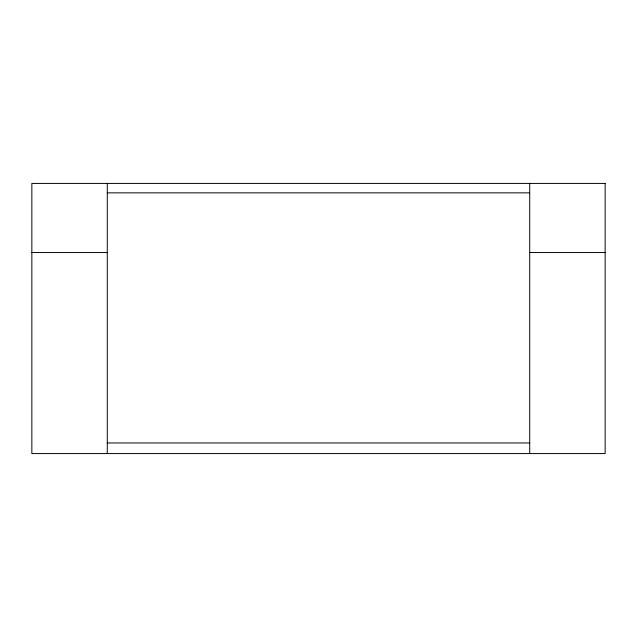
<?xml version="1.0" encoding="UTF-8"?>
<svg xmlns="http://www.w3.org/2000/svg" width="637" height="637" viewBox="0 0 637 637"><rect width="100%" height="100%" fill="white"/><g stroke="black" fill="none" stroke-linecap="round" stroke-linejoin="round"><path stroke-width="0.96" d="M107.287 192.852L529.713 192.852M31.85 252.539L107.287 252.539M529.713 252.539L605.15 252.539M107.287 442.97L529.713 442.97M529.713 183.424L529.713 453.576M107.287 183.424L107.287 453.576M605.15 183.424L31.85 183.424L31.85 453.576L605.15 453.576L605.15 183.424"/></g></svg>
